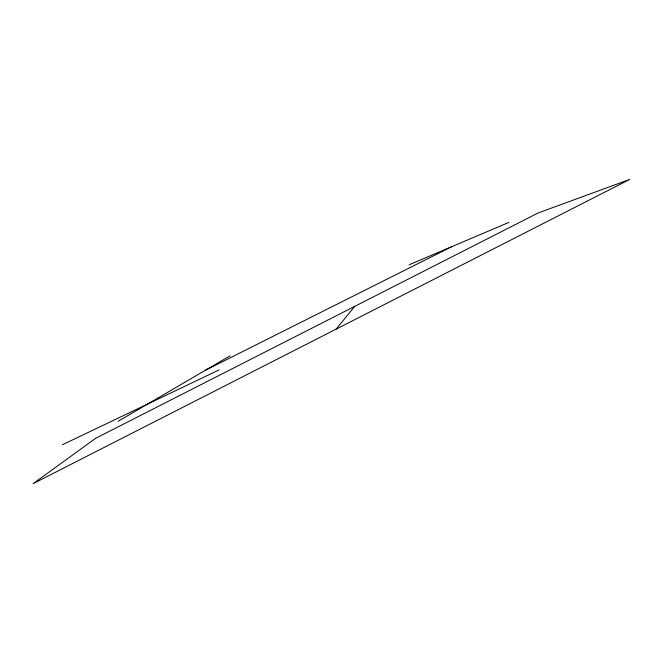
<?xml version="1.0" encoding="UTF-8"?>
<svg xmlns="http://www.w3.org/2000/svg" width="663" height="663" viewBox="0 0 663 663"><rect width="100%" height="100%" fill="white"/><g stroke="black" fill="none" stroke-linecap="round" stroke-linejoin="round"><path stroke-width="0.99" d="M336.05 329.179L354.763 306.347M118.113 421.303L229.986 355.89M205.489 370.219L451.71 246.694M62.413 444.749L219.121 369.896M409.187 264.761L508.852 222.428M95.605 438.326L33.15 483.642L629.85 179.358L538.083 212.989L95.605 438.326"/></g></svg>
